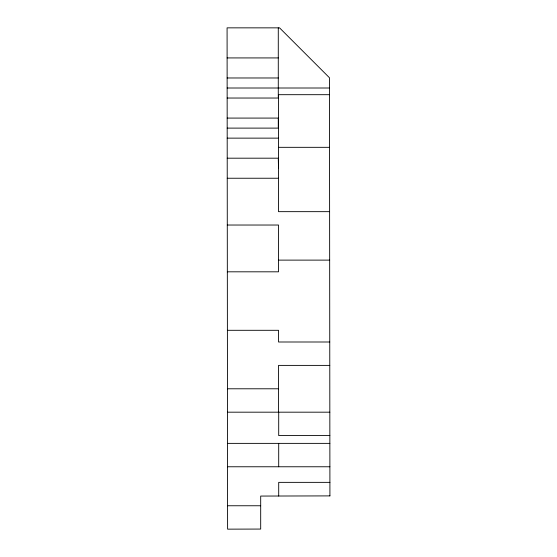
<?xml version="1.0" encoding="UTF-8"?>
<svg xmlns="http://www.w3.org/2000/svg" width="557" height="557" viewBox="0 0 557 557"><rect width="100%" height="100%" fill="white"/><g stroke="black" fill="none" stroke-linecap="round" stroke-linejoin="round"><path stroke-width="0.84" d="M227.11 57.928L278.284 57.928M227.131 77.98L278.284 77.98M227.145 88.006L329.486 88.006M329.486 94.69L278.5 94.69L278.5 211.66L329.612 211.66M227.152 98.032L278.284 98.032L278.284 27.857M227.172 118.084L278.5 118.084M227.186 128.11L278.284 128.11L278.284 118.084M227.193 138.136L278.5 138.136M278.5 147.327L329.542 147.327M227.214 158.188L278.284 158.188L278.5 168.214M227.235 178.24L278.5 178.24M227.284 225.028L278.535 225.028L278.535 271.816L227.333 271.816M278.535 260.119L329.667 260.119M227.395 330.301L278.535 330.301L278.535 341.998L329.758 341.998M329.779 365.392L278.535 365.392L278.535 412.18M227.458 388.786L278.535 388.786M227.479 412.18L329.828 412.18M329.855 435.574L278.702 435.574L278.702 412.18M227.514 443.372L329.862 443.372M227.535 466.766L329.89 466.766M329.904 482.362L278.702 482.362L278.702 496.022M227.576 505.756L260.69 505.756M278.702 443.372L278.702 466.766M329.918 495.897L260.69 496.064L260.69 529.066L227.604 529.15L227.082 27.85L279.558 27.857L329.472 77.764L329.918 495.897"/></g></svg>
